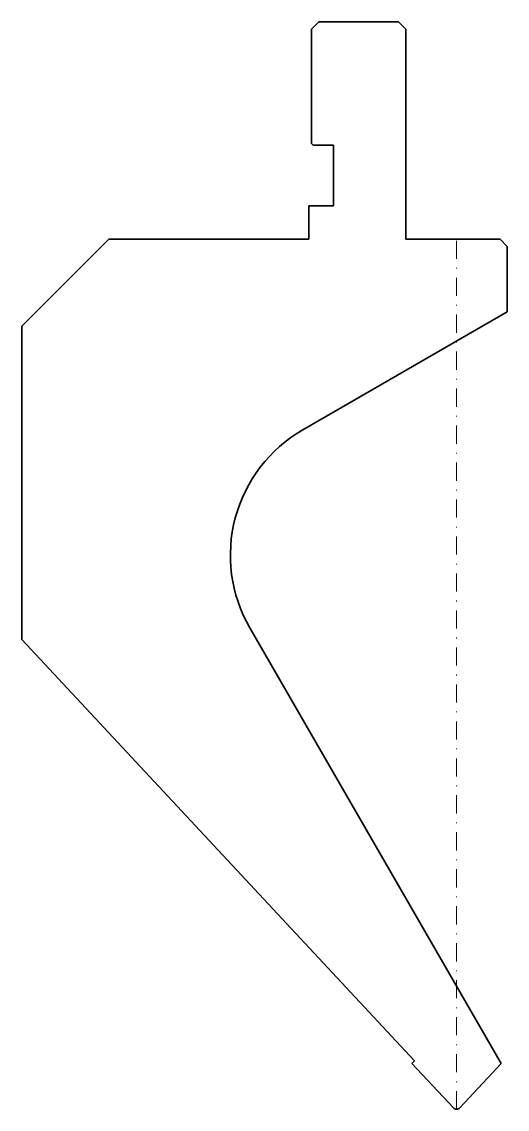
# Model space of a CAD drawing. Header units: millimetres. Extents: x -60 to 7, y 0 to 150.
import ezdxf

# ---------------------------------------------------------------- set-up
doc = ezdxf.new("R2010")
doc.units = ezdxf.units.MM
doc.header["$LTSCALE"] = 5
doc.linetypes.add('AUSGEZOGEN', pattern=[0])
doc.linetypes.add('DASHDOT', pattern=[1, 0.5, -0.25, 0, -0.25])
doc.layers.add('2', color=7, linetype='Continuous')
doc.layers.add('5', color=3, linetype='Continuous', true_color=0x00ff00)

msp = doc.modelspace()

# ---------------------------------------------------------------- linework, layer by layer
at = {"layer": '2', "color": 7, "linetype": 'AUSGEZOGEN', "lineweight": 35}
for p, q in [((-19, 150), (-20, 149)), ((-8, 150), (-19, 150)), ((-7, 149), (-8, 150)), ((-20, 149), (-20, 133.2)), ((-7, 120), (-7, 149)), ((-20, 133.2), (-19.8, 133)), ((-19.8, 133), (-17, 133)), ((-17, 133), (-17, 124.6)), ((-17, 124.6), (-20.4, 124.6)), ((-20.4, 124.6), (-20.4, 120)), ((-48, 120), (-60, 108)), ((-20.4, 120), (-48, 120)), ((6, 120), (-7, 120)), ((7, 119), (6, 120)), ((7, 110), (7, 119)), ((-21.21, 93.71), (7, 110)), ((-60, 108), (-60, 64.8)), ((6.15, 6.32), (-28.53, 66.39)), ((-60, 64.8), (-5.79, 6.66)), ((-5.79, 6.66), (-6.15, 6.32)), ((-6.15, 6.32), (-0.44, 0.19)), ((0.44, 0.19), (6.15, 6.32))]:
    msp.add_line(p, q, dxfattribs=at)
for centre, radius, start, end in [((-11.21, 76.39), 20, 120, 210), ((0, 0.6), 0.6, 223, 317)]:
    msp.add_arc(centre, radius, start, end, dxfattribs=at)
at = {"layer": '5', "color": 3, "linetype": 'DASHDOT', "lineweight": 18, "true_color": 0x00ff00}
msp.add_line((0, 0), (0, 120.08), dxfattribs=at)

doc.saveas('drawing.dxf')
